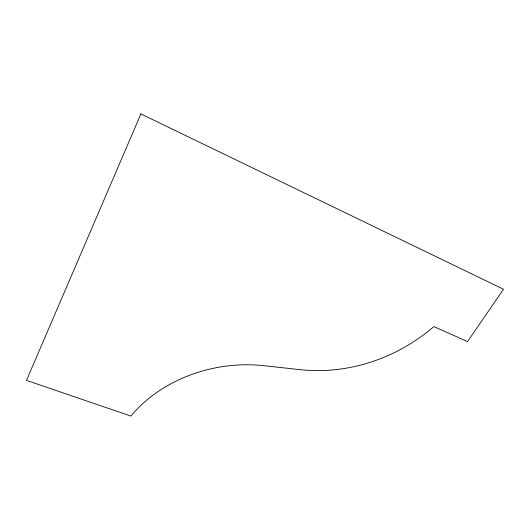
<?xml version="1.0" encoding="UTF-8"?>
<svg xmlns="http://www.w3.org/2000/svg" width="530" height="530" viewBox="0 0 530 530"><rect width="100%" height="100%" fill="white"/><g stroke="black" fill="none" stroke-linecap="round" stroke-linejoin="round"><path stroke-width="0.79" d="M140.907 113.924L26.5 380.394L130.917 416.076A129.532 102.707 -10.4 0 1 263.96 365.687L299.735 369.629A168.818 154.515 -37.6 0 0 433.818 326.579L467.559 341.605L503.5 289.228L140.907 113.924"/></g></svg>
